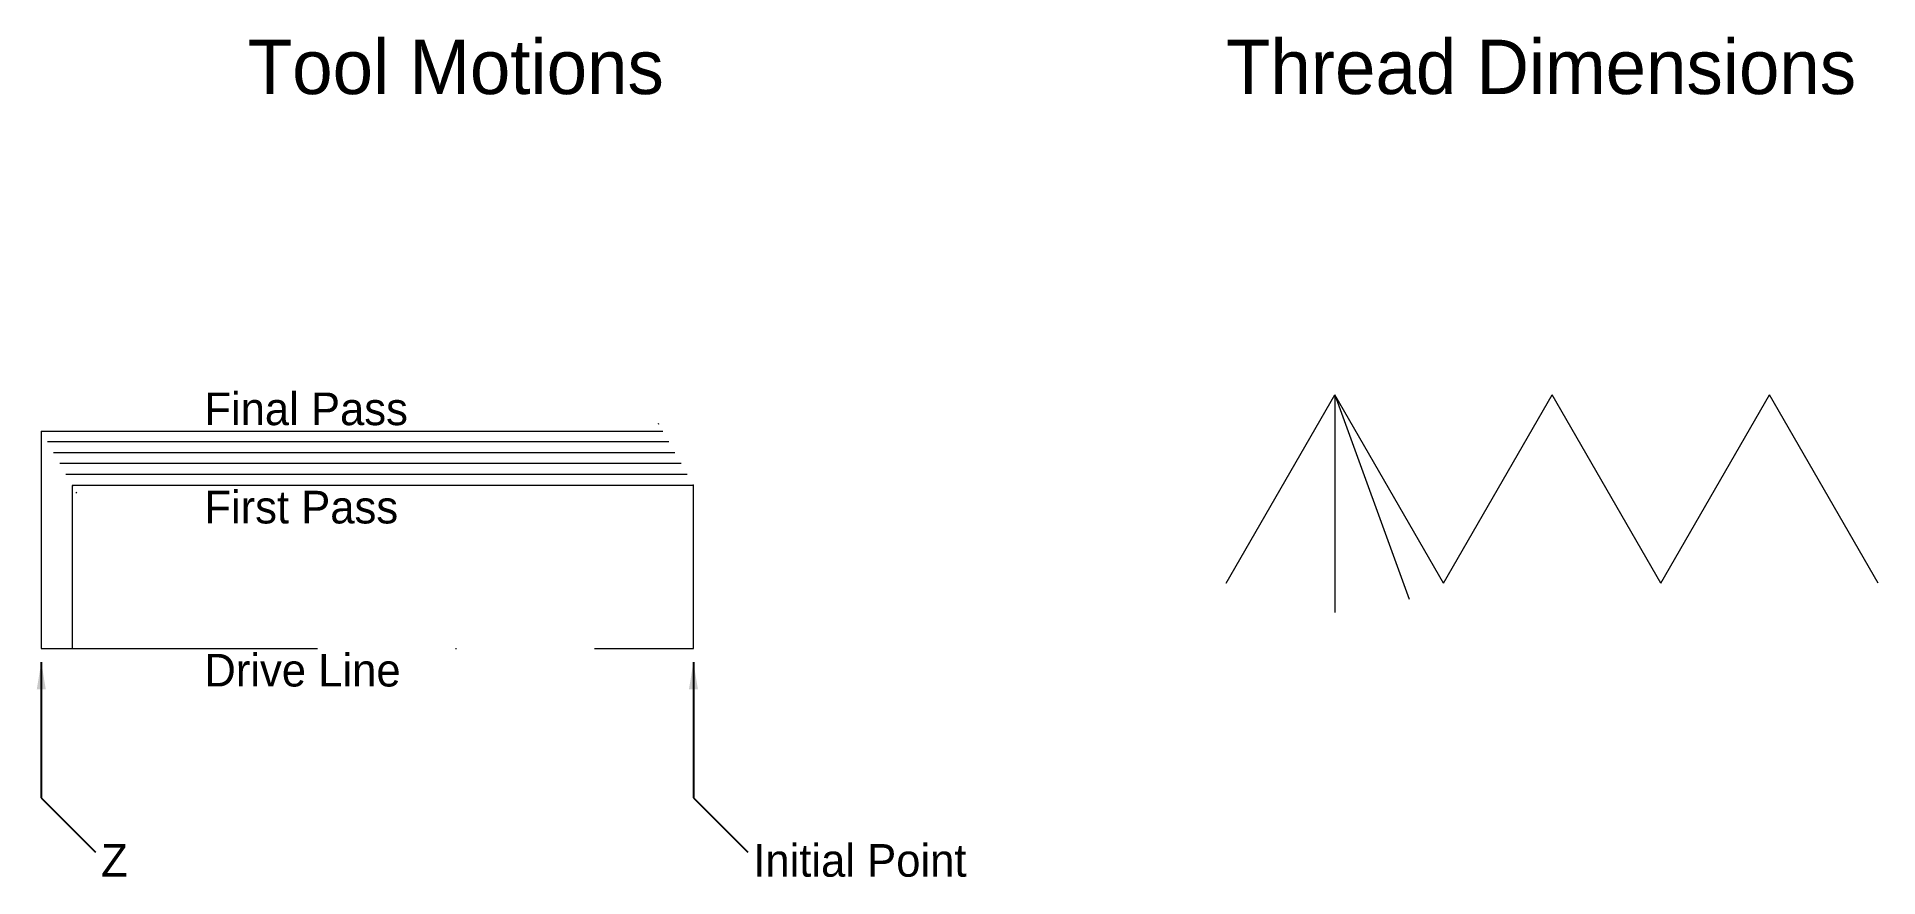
# Model space of a CAD drawing. Header units: millimetres. Extents: x 11 to 180, y 13 to 90.
import ezdxf

# ---------------------------------------------------------------- set-up
doc = ezdxf.new("R2010")
doc.units = ezdxf.units.MM
for name, pattern in [('DASHDOTX2', [50.8, 25.4, -12.7, 0, -12.7]), ('DASHEDX2', [38.1, 25.4, -12.7]), ('DOT', [6.35, 0, -6.35]), ('DOTX2', [12.7, 0, -12.7])]:
    doc.linetypes.add(name, pattern=pattern)
doc.layers.get('0').update_dxf_attribs({"linetype": 'CONTINUOUS', "lineweight": 13})
doc.dimstyles.get("Standard").update_dxf_attribs({"dimtxt": 2.5, "dimasz": 2.5, "dimexe": 1.25, "dimexo": 0.625, "dimtad": 1, "dimtxsty": 'Standard', "dimcen": 2.5, "dimadec": 0, "dimazin": 0, "dimtfac": 1, "dimtmove": 0, "dimatfit": 3, "dimfxl": 1, "dimarcsym": 0})

msp = doc.modelspace()

# ---------------------------------------------------------------- linework, layer by layer
at = {"linetype": 'DOT'}
for p, q in [((71, 49), (65.34, 59)), ((11, 54), (15.92, 45.3))]:
    msp.add_line(p, q, dxfattribs=at)
for p, q in [((120, 40), (130, 57.32)), ((140, 40), (130, 57.32)), ((140, 40), (150, 57.32)), ((160, 40), (150, 57.32)), ((160, 40), (170, 57.32)), ((180, 40), (170, 57.32))]:
    msp.add_line(p, q)
at = {"linetype": 'DASHEDX2'}
for q in [(136.84, 38.53), (130, 37.32)]:
    msp.add_line((130, 57.32), q, dxfattribs=at)
at = {"linetype": 'CONTINUOUS'}
for p, q in [((11, 54), (68.17, 54)), ((68.74, 53), (11.57, 53)), ((69.3, 52), (12.13, 52)), ((69.87, 51), (12.7, 51)), ((70.43, 50), (13.26, 50)), ((71, 49), (13.83, 49))]:
    msp.add_line(p, q, dxfattribs=at)
at = {"linetype": 'DASHDOTX2'}
for p, q in [((11, 54), (11, 34)), ((13.83, 49), (13.92, 49)), ((13.83, 49), (13.83, 34)), ((71, 34), (71, 49)), ((11, 34), (71, 34))]:
    msp.add_line(p, q, dxfattribs=at)
at = {"linetype": 'DOTX2'}
msp.add_line((71, 49), (68.17, 54), dxfattribs=at)

# ---------------------------------------------------------------- texts
at = {"char_height": 5, "width": 100, "attachment_point": 1}
for s, insert in [('Tool\\~Motions', (30, 90)), ('Thread\\~Dimensions', (120, 90))]:
    msp.add_mtext(s, dxfattribs=dict(at, insert=insert))
at = {"linetype": 'CONTINUOUS', "char_height": 3, "width": 500}
for s, insert, attachment_point in [('Final\\~Pass', (26, 54.5), 7), ('First\\~Pass\\P', (26, 48.5), 1), ('Drive\\~Line', (26, 33.5), 1), ('Z', (16.5, 16), 1), ('Initial\\~Point\\P', (76.5, 16), 1)]:
    msp.add_mtext(s, dxfattribs=dict(at, insert=insert, attachment_point=attachment_point))

# ---------------------------------------------------------------- leaders
at = {"linetype": 'CONTINUOUS'}
for points in [[(11, 32.75), (11, 20.25), (16, 15.25)], [(71, 32.75), (71, 20.25), (76, 15.25)]]:
    msp.add_leader(points, dimstyle='Standard', dxfattribs=at)

doc.saveas('drawing.dxf')
